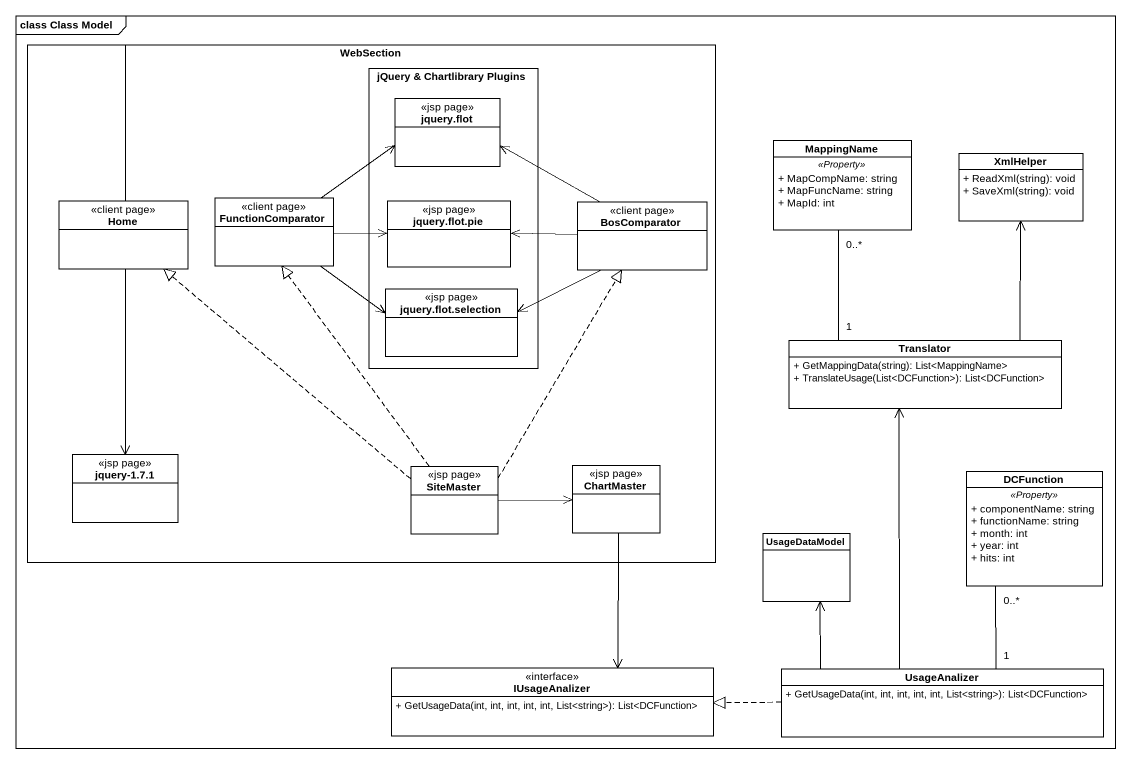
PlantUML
@startuml
mainframe class Class Model
hide circle
hide empty members
skinparam classAttributeIconSize 0
rectangle WebSection {
  rectangle "jQuery & Chartlibrary Plugins" as jQuery_Chartlibrary_Plugins {
    class "jquery.flot" as jquery_flot <<jsp page>>
    class "jquery.flot.pie" as jquery_flot_pie <<jsp page>>
    class "jquery.flot.selection" as jquery_flot_selection <<jsp page>>
  }
  class Home <<client page>>
  class FunctionComparator <<client page>>
  class BosComparator <<client page>>
  class "jquery-1.7.1" as jquery_1_7_1 <<jsp page>>
  class SiteMaster <<jsp page>>
  class ChartMaster <<jsp page>>
}
class MappingName {
  .. <<Property>> ..
  + MapCompName: string
  + MapFuncName: string
  + MapId: int
}
class XmlHelper {
  + ReadXml(string): void
  + SaveXml(string): void
}
class Translator {
  + GetMappingData(string): List<MappingName>
  + TranslateUsage(List<DCFunction>): List<DCFunction>
}
class DCFunction {
  .. <<Property>> ..
  + componentName: string
  + functionName: string
  + month: int
  + year: int
  + hits: int
}
class UsageDataModel
class IUsageAnalizer <<interface>> {
  + GetUsageData(int, int, int, int, int, List<string>): List<DCFunction>
}
class UsageAnalizer {
  + GetUsageData(int, int, int, int, int, List<string>): List<DCFunction>
}
WebSection --> jquery_1_7_1
FunctionComparator -right-> jquery_flot
FunctionComparator -right-> jquery_flot_pie
FunctionComparator -right-> jquery_flot_selection
BosComparator -left-> jquery_flot
BosComparator -left-> jquery_flot_pie
jquery_flot_selection <-right- BosComparator
Translator "1" -up- "0..*" MappingName
Translator -up-> XmlHelper
SiteMaster .up.|> Home
SiteMaster .up.|> FunctionComparator
SiteMaster .up.|> BosComparator
SiteMaster -right-> ChartMaster
ChartMaster --> IUsageAnalizer
UsageAnalizer -up-> Translator
UsageAnalizer "1" -up- "0..*" DCFunction
UsageAnalizer -up-> UsageDataModel
UsageAnalizer .left.|> IUsageAnalizer
@enduml
